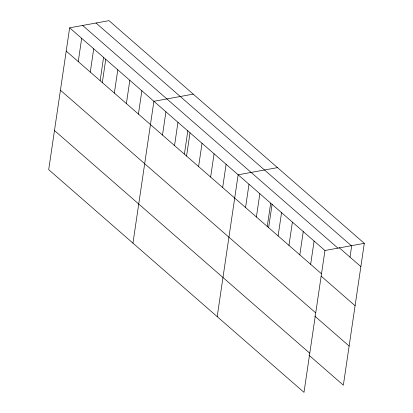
<?xml version="1.0" encoding="UTF-8"?>
<svg xmlns="http://www.w3.org/2000/svg" width="413" height="413" viewBox="0 0 413 413"><rect width="100%" height="100%" fill="white"/><g stroke="black" fill="none" stroke-linecap="round" stroke-linejoin="round"><path stroke-width="0.62" d="M69.647 27.816L48.703 169.66L303.999 392.35L324.943 250.505L69.647 27.816L109.001 20.65L364.297 243.34L343.353 385.184L308.914 355.144M78.248 61.583L81.681 38.316M90.282 72.084L93.72 48.811M100.163 80.525L103.606 57.175M102.316 82.579L105.754 59.312M114.355 93.08L117.788 69.807M126.388 103.58L129.827 80.308M138.422 114.076L141.86 90.803M132.95 243.149L153.894 101.304L193.248 94.138M162.495 135.072L165.928 111.799M174.529 145.572L177.967 122.3M184.41 154.013L187.858 130.663M186.562 156.068L190.001 132.8M198.601 166.568L202.034 143.296M210.635 177.063L214.073 153.796M222.669 187.564L226.107 164.291M217.197 316.637L238.141 174.792L277.5 167.626M245.554 207.527L248.993 184.255M256.406 216.99L259.844 193.718M267.257 226.453L270.696 203.186M268.656 227.501L272.105 204.151M278.109 235.921L281.542 212.649M288.955 245.384L292.394 222.111M299.807 254.847L303.245 231.574M310.659 264.31L314.092 241.042M350.012 257.144L351.685 245.828M324.943 250.505L364.297 243.34M96.017 23.014L351.313 245.704M339.161 247.681L360.864 266.612M82.636 25.451L337.932 248.141M66.209 51.088L321.505 273.778M321.118 276.111L355.082 305.739M60.432 90.215L315.728 312.904M314.696 316.017L349.13 346.058M54.48 130.529L309.776 353.218"/></g></svg>
